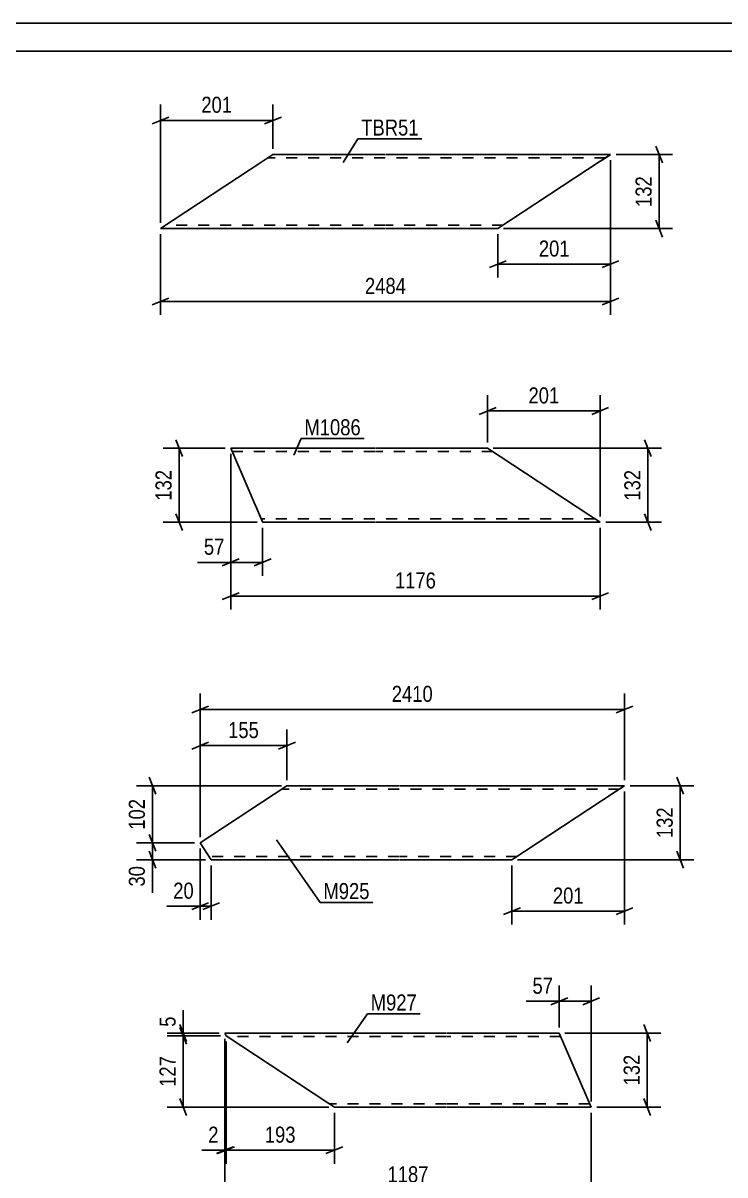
# Model space of a CAD drawing. Header units: millimetres. Extents: x 0 to 594, y 0 to 420.
# Drawn here: x 206.8 to 332, y 214.6 to 420 of the extents above; entities that cross this region are included whole.
import ezdxf

# ---------------------------------------------------------------- set-up
doc = ezdxf.new("R2010")
doc.units = ezdxf.units.MM
doc.linetypes.add('DXK_LINE_DOT2', pattern=[3.9198, 1.9599, -1.9599])
doc.styles.add('Arial Narrow', font='ARIALN.TTF', dxfattribs={"height": 0.2})

# ---------------------------------------------------------------- blocks, each defined once
blk = doc.blocks.new('Unknown-570386638-1132')
at = {"color": 5, "linetype": 'Continuous'}
for p, q in [((594, 420), (0, 420)), ((589, 415), (5, 415))]:
    blk.add_line(p, q, dxfattribs=at)
blk = doc.blocks.new('Part-570386638-7082 - 7066')
at = {"color": 2, "linetype": 'Continuous'}
for p, q in [((249.58, 395.34), (251.4, 396.54)), ((251.4, 396.54), (271.4, 396.54)), ((271.5, 396.54), (311.57, 396.54)), ((311.57, 396.54), (309.75, 395.34)), ((231.34, 383.34), (249.58, 395.34)), ((309.75, 395.34), (291.5, 383.34)), ((271.4, 383.34), (231.34, 383.34)), ((291.5, 383.34), (271.5, 383.34))]:
    blk.add_line(p, q, dxfattribs=at)
at = {"color": 7, "linetype": 'DXK_LINE_DOT2'}
for p, q in [((271.4, 395.94), (250.49, 395.94)), ((310.66, 395.94), (271.5, 395.94)), ((311.43, 396.45), (309.75, 395.34)), ((232.25, 383.94), (232.32, 383.99)), ((271.4, 383.94), (232.25, 383.94)), ((292.42, 383.94), (271.5, 383.94)), ((292.42, 383.94), (292.49, 383.99))]:
    blk.add_line(p, q, dxfattribs=at)
blk = doc.blocks.new('Part-570386638-7886 - 7870')
at = {"color": 2, "linetype": 'Continuous'}
for p, q in [((253.9, 283.98), (238.41, 273.79)), ((273.9, 283.98), (253.9, 283.98)), ((314.07, 283.98), (274, 283.98)), ((314.07, 283.98), (312.25, 282.78)), ((312.25, 282.78), (294, 270.78)), ((238.41, 273.79), (240.38, 270.78)), ((273.9, 270.78), (240.38, 270.78)), ((294, 270.78), (274, 270.78))]:
    blk.add_line(p, q, dxfattribs=at)
at = {"color": 7, "linetype": 'DXK_LINE_DOT2'}
for p, q in [((313.93, 283.89), (312.25, 282.78)), ((273.9, 283.38), (252.99, 283.38)), ((313.16, 283.38), (274, 283.38)), ((240.38, 270.78), (239.59, 271.98)), ((273.9, 271.38), (239.99, 271.38)), ((294.92, 271.38), (274, 271.38)), ((294.92, 271.38), (294.99, 271.43))]:
    blk.add_line(p, q, dxfattribs=at)
blk = doc.blocks.new('Part-570386638-8023 - 8007')
at = {"color": 2, "linetype": 'Continuous'}
for p, q in [((243.03, 239.37), (242.81, 239.87)), ((242.81, 239.87), (282.34, 239.87)), ((261.21, 227.41), (243.03, 239.37)), ((282.44, 239.87), (302.44, 239.87)), ((308.13, 226.67), (302.44, 239.87)), ((262.34, 226.67), (261.21, 227.41)), ((282.34, 226.67), (262.34, 226.67)), ((308.13, 226.67), (282.44, 226.67))]:
    blk.add_line(p, q, dxfattribs=at)
at = {"color": 7, "linetype": 'DXK_LINE_DOT2'}
for p, q in [((282.34, 239.27), (243.18, 239.27)), ((302.7, 239.27), (282.44, 239.27)), ((261.36, 227.31), (261.43, 227.27)), ((282.34, 227.27), (261.43, 227.27)), ((307.87, 227.27), (282.44, 227.27)), ((307.87, 227.27), (307.85, 227.31))]:
    blk.add_line(p, q, dxfattribs=at)
blk = doc.blocks.new('Part-570386638-8956 - 8940')
at = {"color": 2, "linetype": 'Continuous'}
for p, q in [((269.56, 344.17), (243.87, 344.17)), ((243.87, 344.17), (249.52, 331.06)), ((289.66, 344.17), (269.66, 344.17)), ((307.91, 332.17), (289.66, 344.17)), ((249.56, 330.97), (249.52, 331.06)), ((269.56, 330.97), (249.56, 330.97)), ((309.73, 330.97), (269.66, 330.97)), ((309.73, 330.97), (307.91, 332.17))]:
    blk.add_line(p, q, dxfattribs=at)
at = {"color": 7, "linetype": 'DXK_LINE_DOT2'}
for p, q in [((269.56, 343.57), (244.13, 343.57)), ((290.58, 343.57), (269.66, 343.57)), ((249.3, 331.57), (249.28, 331.61)), ((269.56, 331.57), (249.3, 331.57)), ((308.82, 331.57), (269.66, 331.57)), ((308.26, 331.94), (308.55, 331.74)), ((308.55, 331.74), (308.6, 331.71)), ((308.6, 331.71), (308.75, 331.61)), ((308.75, 331.61), (308.82, 331.57))]:
    blk.add_line(p, q, dxfattribs=at)
blk = doc.blocks.new('StraightDimension-570386638-7085 - 7066')
at = {"color": 7, "linetype": 'Continuous'}
for p, q in [((311.57, 395.54), (311.57, 367.94)), ((231.34, 382.34), (231.34, 367.94)), ((232.84, 370.94), (229.84, 369.74)), ((231.34, 370.34), (311.57, 370.34)), ((310.07, 369.74), (313.07, 370.94))]:
    blk.add_line(p, q, dxfattribs=at)
at = {"color": 0}
blk.add_wipeout([(275.71, 371.09), (275.71, 375.29), (267.2, 375.29), (267.2, 371.09)], dxfattribs=at)
at = {"color": 3, "style": 'Arial Narrow'}
blk.add_text('2484', height=2.863, dxfattribs=at).set_placement((267.8, 371.69))
blk = doc.blocks.new('StraightDimension-570386638-7158 - 7066')
at = {"color": 7, "linetype": 'Continuous'}
for p, q in [((311.57, 395.54), (311.57, 374.6)), ((291.5, 382.34), (291.5, 374.6)), ((293, 377.6), (290, 376.4)), ((291.5, 377), (311.57, 377)), ((310.07, 376.4), (313.07, 377.6))]:
    blk.add_line(p, q, dxfattribs=at)
at = {"color": 0}
blk.add_wipeout([(304.88, 377.75), (304.88, 381.95), (298.2, 381.95), (298.2, 377.75)], dxfattribs=at)
at = {"color": 3, "style": 'Arial Narrow'}
blk.add_text('201', height=2.863, dxfattribs=at).set_placement((298.8, 378.35))
blk = doc.blocks.new('StraightDimension-570386638-7144 - 7066')
at = {"color": 7, "linetype": 'Continuous'}
for p, q in [((231.34, 384.34), (231.34, 405.49)), ((251.4, 397.54), (251.4, 405.49)), ((232.84, 403.24), (229.84, 402.04)), ((249.9, 402.04), (252.9, 403.24)), ((231.34, 402.64), (251.4, 402.64))]:
    blk.add_line(p, q, dxfattribs=at)
at = {"color": 0}
blk.add_wipeout([(244.71, 403.39), (244.71, 407.59), (238.03, 407.59), (238.03, 403.39)], dxfattribs=at)
at = {"color": 3, "style": 'Arial Narrow'}
blk.add_text('201', height=2.863, dxfattribs=at).set_placement((238.63, 403.99))
blk = doc.blocks.new('StraightDimension-570386638-7120 - 7066')
at = {"color": 7, "linetype": 'Continuous'}
for p, q in [((312.57, 396.54), (322.65, 396.54)), ((320.85, 395.04), (319.65, 398.04)), ((320.25, 383.34), (320.25, 396.54)), ((319.65, 384.84), (320.85, 381.84)), ((292.5, 383.34), (322.65, 383.34))]:
    blk.add_line(p, q, dxfattribs=at)
at = {"color": 0}
blk.add_wipeout([(319.5, 393.28), (315.3, 393.28), (315.3, 386.6), (319.5, 386.6)], dxfattribs=at)
at = {"color": 3, "style": 'Arial Narrow'}
blk.add_text('132', height=2.863, rotation=90.0002, dxfattribs=at).set_placement((318.9, 387.2))
blk = doc.blocks.new('StraightDimension-570386638-7969 - 7870')
at = {"color": 7, "linetype": 'Continuous'}
for p, q in [((315.07, 283.98), (326.41, 283.98)), ((324.61, 282.48), (323.41, 285.48)), ((324.01, 270.78), (324.01, 283.98)), ((323.41, 272.28), (324.61, 269.28)), ((295, 270.78), (326.41, 270.78))]:
    blk.add_line(p, q, dxfattribs=at)
at = {"color": 0}
blk.add_wipeout([(323.26, 280.73), (319.06, 280.73), (319.06, 274.04), (323.26, 274.04)], dxfattribs=at)
at = {"color": 3, "style": 'Arial Narrow'}
blk.add_text('132', height=2.863, rotation=90.0002, dxfattribs=at).set_placement((322.66, 274.64))
blk = doc.blocks.new('StraightDimension-570386638-7889 - 7870')
at = {"color": 7, "linetype": 'Continuous'}
for p, q in [((314.07, 282.98), (314.07, 259.21)), ((294, 269.78), (294, 259.21)), ((295.5, 262.21), (292.5, 261.01)), ((294, 261.61), (314.07, 261.61)), ((312.57, 261.01), (315.57, 262.21))]:
    blk.add_line(p, q, dxfattribs=at)
at = {"color": 0}
blk.add_wipeout([(307.38, 262.36), (307.38, 266.56), (300.7, 266.56), (300.7, 262.36)], dxfattribs=at)
at = {"color": 3, "style": 'Arial Narrow'}
blk.add_text('201', height=2.863, dxfattribs=at).set_placement((301.3, 262.96))
blk = doc.blocks.new('StraightDimension-570386638-7936 - 7870')
at = {"color": 7, "linetype": 'Continuous'}
for p, q in [((229.31, 275.29), (230.51, 272.29)), ((237.41, 273.79), (227.06, 273.79)), ((229.91, 270.78), (229.91, 273.79)), ((230.51, 269.28), (229.31, 272.28)), ((239.38, 270.78), (227.06, 270.78))]:
    blk.add_line(p, q, dxfattribs=at)
at = {"color": 0}
blk.add_wipeout([(229.16, 270.26), (224.96, 270.26), (224.96, 265.4), (229.16, 265.4)], dxfattribs=at)
at = {"color": 7, "linetype": 'Continuous'}
blk.add_line((229.91, 270.78), (229.91, 264.88), dxfattribs=at)
blk.add_line((229.91, 270.78), (229.91, 264.88), dxfattribs=at)
at = {"color": 3, "style": 'Arial Narrow'}
blk.add_text('30', height=2.863, rotation=90.0002, dxfattribs=at).set_placement((228.56, 266))
blk = doc.blocks.new('StraightDimension-570386638-7935 - 7870')
at = {"color": 7, "linetype": 'Continuous'}
for p, q in [((252.9, 283.98), (227.06, 283.98)), ((229.31, 285.48), (230.51, 282.48)), ((229.91, 273.79), (229.91, 283.98)), ((230.51, 272.29), (229.31, 275.29)), ((237.41, 273.79), (227.06, 273.79))]:
    blk.add_line(p, q, dxfattribs=at)
at = {"color": 0}
blk.add_wipeout([(229.16, 282.23), (224.96, 282.23), (224.96, 275.54), (229.16, 275.54)], dxfattribs=at)
at = {"color": 3, "style": 'Arial Narrow'}
blk.add_text('102', height=2.863, rotation=90.0002, dxfattribs=at).set_placement((228.56, 276.14))
blk = doc.blocks.new('StraightDimension-570386638-7903 - 7870')
at = {"color": 7, "linetype": 'Continuous'}
for p, q in [((238.41, 272.79), (238.41, 260.08)), ((240.38, 269.78), (240.38, 260.08)), ((236.91, 261.88), (239.91, 263.08)), ((241.88, 263.08), (238.88, 261.88)), ((238.41, 262.48), (240.38, 262.48))]:
    blk.add_line(p, q, dxfattribs=at)
at = {"color": 0}
blk.add_wipeout([(237.88, 263.23), (237.88, 267.43), (233.02, 267.43), (233.02, 263.23)], dxfattribs=at)
at = {"color": 7, "linetype": 'Continuous'}
blk.add_line((238.41, 262.48), (232.5, 262.48), dxfattribs=at)
blk.add_line((238.41, 262.48), (232.5, 262.48), dxfattribs=at)
at = {"color": 3, "style": 'Arial Narrow'}
blk.add_text('20', height=2.863, dxfattribs=at).set_placement((233.62, 263.83))
blk = doc.blocks.new('StraightDimension-570386638-7917 - 7870')
at = {"color": 7, "linetype": 'Continuous'}
for p, q in [((238.41, 274.79), (238.41, 293.98)), ((253.9, 284.98), (253.9, 293.98)), ((239.91, 291.73), (236.91, 290.53)), ((252.4, 290.53), (255.4, 291.73)), ((238.41, 291.13), (253.9, 291.13))]:
    blk.add_line(p, q, dxfattribs=at)
at = {"color": 0}
blk.add_wipeout([(249.5, 291.88), (249.5, 296.08), (242.81, 296.08), (242.81, 291.88)], dxfattribs=at)
at = {"color": 3, "style": 'Arial Narrow'}
blk.add_text('155', height=2.863, dxfattribs=at).set_placement((243.41, 292.48))
blk = doc.blocks.new('StraightDimension-570386638-7993 - 7870')
at = {"color": 7, "linetype": 'Continuous'}
for p, q in [((238.41, 274.79), (238.41, 300.43)), ((314.07, 284.98), (314.07, 300.43)), ((239.91, 298.18), (236.91, 296.98)), ((312.57, 296.98), (315.57, 298.18)), ((238.41, 297.58), (314.07, 297.58))]:
    blk.add_line(p, q, dxfattribs=at)
at = {"color": 0}
blk.add_wipeout([(280.5, 298.33), (280.5, 302.53), (271.98, 302.53), (271.98, 298.33)], dxfattribs=at)
at = {"color": 3, "style": 'Arial Narrow'}
blk.add_text('2410', height=2.863, dxfattribs=at).set_placement((272.58, 298.93))
blk = doc.blocks.new('StraightDimension-570386638-8026 - 8007')
at = {"color": 7, "linetype": 'Continuous'}
for p, q in [((242.81, 238.87), (242.81, 209.5)), ((308.13, 225.67), (308.13, 209.5)), ((244.31, 212.5), (241.31, 211.3)), ((242.81, 211.9), (308.13, 211.9)), ((306.63, 211.3), (309.63, 212.5))]:
    blk.add_line(p, q, dxfattribs=at)
at = {"color": 0}
blk.add_wipeout([(279.73, 212.65), (279.73, 216.85), (271.22, 216.85), (271.22, 212.65)], dxfattribs=at)
at = {"color": 3, "style": 'Arial Narrow'}
blk.add_text('1187', height=2.863, dxfattribs=at).set_placement((271.82, 213.25))
blk = doc.blocks.new('StraightDimension-570386638-19138 - 8007')
at = {"color": 7, "linetype": 'Continuous'}
for p, q in [((243.03, 238.37), (243.03, 216.57)), ((262.34, 225.67), (262.34, 216.57)), ((244.53, 219.57), (241.53, 218.37)), ((243.03, 218.97), (262.34, 218.97)), ((260.84, 218.37), (263.84, 219.57))]:
    blk.add_line(p, q, dxfattribs=at)
at = {"color": 0}
blk.add_wipeout([(256.03, 219.72), (256.03, 223.92), (249.34, 223.92), (249.34, 219.72)], dxfattribs=at)
at = {"color": 3, "style": 'Arial Narrow'}
blk.add_text('193', height=2.863, dxfattribs=at).set_placement((249.94, 220.32))
blk = doc.blocks.new('StraightDimension-570386638-8037 - 8007')
at = {"color": 7, "linetype": 'Continuous'}
for p, q in [((318.73, 238.37), (317.53, 241.37)), ((303.44, 239.87), (320.53, 239.87)), ((318.13, 226.67), (318.13, 239.87)), ((317.53, 228.17), (318.73, 225.17)), ((309.13, 226.67), (320.53, 226.67))]:
    blk.add_line(p, q, dxfattribs=at)
at = {"color": 0}
blk.add_wipeout([(317.38, 236.61), (313.18, 236.61), (313.18, 229.92), (317.38, 229.92)], dxfattribs=at)
at = {"color": 3, "style": 'Arial Narrow'}
blk.add_text('132', height=2.863, rotation=90.0002, dxfattribs=at).set_placement((316.78, 230.52))
blk = doc.blocks.new('StraightDimension-570386638-8120 - 8007')
at = {"color": 7, "linetype": 'Continuous'}
for p, q in [((302.44, 240.87), (302.44, 248.38)), ((308.13, 227.67), (308.13, 248.38)), ((300.94, 244.93), (303.94, 246.13)), ((302.44, 245.53), (308.13, 245.53)), ((309.63, 246.13), (306.63, 244.93))]:
    blk.add_line(p, q, dxfattribs=at)
at = {"color": 0}
blk.add_wipeout([(301.91, 246.28), (301.91, 250.48), (297.06, 250.48), (297.06, 246.28)], dxfattribs=at)
at = {"color": 7, "linetype": 'Continuous'}
blk.add_line((302.44, 245.53), (296.53, 245.53), dxfattribs=at)
blk.add_line((302.44, 245.53), (296.53, 245.53), dxfattribs=at)
at = {"color": 3, "style": 'Arial Narrow'}
blk.add_text('57', height=2.863, dxfattribs=at).set_placement((297.66, 246.88))
blk = doc.blocks.new('StraightDimension-570386638-19139 - 8007')
at = {"color": 7, "linetype": 'Continuous'}
for p, q in [((242.81, 238.87), (242.81, 216.57)), ((243.03, 238.37), (243.03, 216.57)), ((241.31, 218.37), (244.31, 219.57)), ((244.53, 219.57), (241.53, 218.37)), ((242.81, 218.97), (243.03, 218.97))]:
    blk.add_line(p, q, dxfattribs=at)
at = {"color": 0}
blk.add_wipeout([(242.29, 219.72), (242.29, 223.92), (239.26, 223.92), (239.26, 219.72)], dxfattribs=at)
at = {"color": 7, "linetype": 'Continuous'}
blk.add_line((242.81, 218.97), (238.74, 218.97), dxfattribs=at)
blk.add_line((242.81, 218.97), (238.74, 218.97), dxfattribs=at)
at = {"color": 3, "style": 'Arial Narrow'}
blk.add_text('2', height=2.86, dxfattribs=at).set_placement((239.86, 220.32))
blk = doc.blocks.new('StraightDimension-570386638-19166 - 8007')
at = {"color": 7, "linetype": 'Continuous'}
for p, q in [((234.79, 241.37), (235.99, 238.37)), ((235.99, 237.87), (234.79, 240.87)), ((241.81, 239.87), (232.54, 239.87)), ((242.03, 239.37), (232.54, 239.37)), ((235.39, 239.37), (235.39, 239.87))]:
    blk.add_line(p, q, dxfattribs=at)
at = {"color": 0}
blk.add_wipeout([(234.64, 243.42), (230.44, 243.42), (230.44, 240.39), (234.64, 240.39)], dxfattribs=at)
at = {"color": 7, "linetype": 'Continuous'}
blk.add_line((235.39, 239.87), (235.39, 243.94), dxfattribs=at)
blk.add_line((235.39, 239.87), (235.39, 243.94), dxfattribs=at)
at = {"color": 3, "style": 'Arial Narrow'}
blk.add_text('5', height=2.86, rotation=90.0002, dxfattribs=at).set_placement((234.04, 240.99))
blk = doc.blocks.new('StraightDimension-570386638-19167 - 8007')
at = {"color": 7, "linetype": 'Continuous'}
for p, q in [((235.99, 237.87), (234.79, 240.87)), ((242.03, 239.37), (232.54, 239.37)), ((235.39, 226.67), (235.39, 239.37)), ((234.79, 228.17), (235.99, 225.17)), ((261.34, 226.67), (232.54, 226.67))]:
    blk.add_line(p, q, dxfattribs=at)
at = {"color": 0}
blk.add_wipeout([(234.64, 236.36), (230.44, 236.36), (230.44, 229.67), (234.64, 229.67)], dxfattribs=at)
at = {"color": 3, "style": 'Arial Narrow'}
blk.add_text('127', height=2.863, rotation=90.0002, dxfattribs=at).set_placement((234.04, 230.27))
blk = doc.blocks.new('StraightDimension-570386638-9032 - 8940')
at = {"color": 7, "linetype": 'Continuous'}
for p, q in [((243.87, 343.17), (243.87, 321.42)), ((249.56, 329.97), (249.56, 321.42)), ((242.37, 323.22), (245.37, 324.42)), ((243.87, 323.82), (249.56, 323.82)), ((251.06, 324.42), (248.06, 323.22))]:
    blk.add_line(p, q, dxfattribs=at)
at = {"color": 0}
blk.add_wipeout([(243.35, 324.57), (243.35, 328.77), (238.49, 328.77), (238.49, 324.57)], dxfattribs=at)
at = {"color": 7, "linetype": 'Continuous'}
blk.add_line((243.87, 323.82), (237.96, 323.82), dxfattribs=at)
blk.add_line((243.87, 323.82), (237.96, 323.82), dxfattribs=at)
at = {"color": 3, "style": 'Arial Narrow'}
blk.add_text('57', height=2.863, dxfattribs=at).set_placement((239.09, 325.17))
blk = doc.blocks.new('StraightDimension-570386638-8959 - 8940')
at = {"color": 7, "linetype": 'Continuous'}
for p, q in [((243.87, 343.17), (243.87, 315.41)), ((309.73, 329.97), (309.73, 315.41)), ((245.37, 318.41), (242.37, 317.21)), ((243.87, 317.81), (309.73, 317.81)), ((308.23, 317.21), (311.23, 318.41))]:
    blk.add_line(p, q, dxfattribs=at)
at = {"color": 0}
blk.add_wipeout([(281.06, 318.56), (281.06, 322.76), (272.54, 322.76), (272.54, 318.56)], dxfattribs=at)
at = {"color": 3, "style": 'Arial Narrow'}
blk.add_text('1176', height=2.863, dxfattribs=at).set_placement((273.14, 319.16))
blk = doc.blocks.new('StraightDimension-570386638-9018 - 8940')
at = {"color": 7, "linetype": 'Continuous'}
for p, q in [((289.66, 345.17), (289.66, 353.66)), ((309.73, 331.97), (309.73, 353.66)), ((291.16, 351.41), (288.16, 350.21)), ((308.23, 350.21), (311.23, 351.41)), ((289.66, 350.81), (309.73, 350.81))]:
    blk.add_line(p, q, dxfattribs=at)
at = {"color": 0}
blk.add_wipeout([(303.04, 351.56), (303.04, 355.76), (296.35, 355.76), (296.35, 351.56)], dxfattribs=at)
at = {"color": 3, "style": 'Arial Narrow'}
blk.add_text('201', height=2.863, dxfattribs=at).set_placement((296.95, 352.16))
blk = doc.blocks.new('StraightDimension-570386638-8994 - 8940')
at = {"color": 7, "linetype": 'Continuous'}
for p, q in [((235.27, 342.67), (234.07, 345.67)), ((242.87, 344.17), (231.82, 344.17)), ((234.67, 330.97), (234.67, 344.17)), ((248.56, 330.97), (231.82, 330.97)), ((234.07, 332.47), (235.27, 329.47))]:
    blk.add_line(p, q, dxfattribs=at)
at = {"color": 0}
blk.add_wipeout([(233.92, 340.91), (229.72, 340.91), (229.72, 334.22), (233.92, 334.22)], dxfattribs=at)
at = {"color": 3, "style": 'Arial Narrow'}
blk.add_text('132', height=2.863, rotation=90.0002, dxfattribs=at).set_placement((233.32, 334.82))
blk = doc.blocks.new('StraightDimension-570386638-8970 - 8940')
at = {"color": 7, "linetype": 'Continuous'}
for p, q in [((318.85, 342.67), (317.65, 345.67)), ((290.66, 344.17), (320.65, 344.17)), ((318.25, 330.97), (318.25, 344.17)), ((310.73, 330.97), (320.65, 330.97)), ((317.65, 332.47), (318.85, 329.47))]:
    blk.add_line(p, q, dxfattribs=at)
at = {"color": 0}
blk.add_wipeout([(317.5, 340.91), (313.3, 340.91), (313.3, 334.22), (317.5, 334.22)], dxfattribs=at)
at = {"color": 3, "style": 'Arial Narrow'}
blk.add_text('132', height=2.863, rotation=90.0002, dxfattribs=at).set_placement((316.9, 334.82))
blk = doc.blocks.new('Mark-570386638-7078 - 7066')
at = {"color": 0}
blk.add_wipeout([(277.36, 399.93), (277.36, 402.93), (267.14, 402.93), (267.14, 399.93)], dxfattribs=at)
blk.add_wipeout([(277.36, 399.93), (277.36, 402.93), (267.14, 402.93), (267.14, 399.93)], dxfattribs=at)
at = {"color": 30, "linetype": 'Continuous'}
for p, q in [((263.9, 395.14), (266.54, 399.33)), ((266.54, 399.33), (277.96, 399.33))]:
    blk.add_line(p, q, dxfattribs=at)
at = {"color": 3, "style": 'Arial Narrow'}
blk.add_text('TBR51', height=2.863, dxfattribs=at).set_placement((267.14, 399.93))
blk = doc.blocks.new('Mark-570386638-7882 - 7870')
at = {"color": 0}
blk.add_wipeout([(268.62, 263.76), (268.62, 266.76), (260.4, 266.76), (260.4, 263.76)], dxfattribs=at)
blk.add_wipeout([(268.62, 263.76), (268.62, 266.76), (260.4, 266.76), (260.4, 263.76)], dxfattribs=at)
at = {"color": 30, "linetype": 'Continuous'}
for p, q in [((252, 274.34), (259.8, 263.16)), ((259.8, 263.16), (269.22, 263.16))]:
    blk.add_line(p, q, dxfattribs=at)
at = {"color": 3, "style": 'Arial Narrow'}
blk.add_text('M925', height=2.863, dxfattribs=at).set_placement((260.4, 263.76))
blk = doc.blocks.new('Mark-570386638-8019 - 8007')
at = {"color": 0}
blk.add_wipeout([(277.05, 243.89), (277.05, 246.89), (268.83, 246.89), (268.83, 243.89)], dxfattribs=at)
blk.add_wipeout([(277.05, 243.89), (277.05, 246.89), (268.83, 246.89), (268.83, 243.89)], dxfattribs=at)
at = {"color": 30, "linetype": 'Continuous'}
for p, q in [((264.65, 238.11), (268.23, 243.29)), ((268.23, 243.29), (277.65, 243.29))]:
    blk.add_line(p, q, dxfattribs=at)
at = {"color": 3, "style": 'Arial Narrow'}
blk.add_text('M927', height=2.863, dxfattribs=at).set_placement((268.83, 243.89))
blk = doc.blocks.new('Mark-570386638-8952 - 8940')
at = {"color": 0}
blk.add_wipeout([(267.06, 346.48), (267.06, 349.48), (257.01, 349.48), (257.01, 346.48)], dxfattribs=at)
blk.add_wipeout([(267.06, 346.48), (267.06, 349.48), (257.01, 349.48), (257.01, 346.48)], dxfattribs=at)
at = {"color": 30, "linetype": 'Continuous'}
for p, q in [((255.09, 342.92), (256.41, 345.88)), ((256.41, 345.88), (267.66, 345.88))]:
    blk.add_line(p, q, dxfattribs=at)
at = {"color": 3, "style": 'Arial Narrow'}
blk.add_text('M1086', height=2.863, dxfattribs=at).set_placement((257.01, 346.48))

msp = doc.modelspace()

# ---------------------------------------------------------------- block references
for name in ['Unknown-570386638-1132', 'Part-570386638-7082 - 7066', 'Part-570386638-8956 - 8940', 'Part-570386638-7886 - 7870', 'Part-570386638-8023 - 8007']:
    msp.add_blockref(name, (0, 0))

# ---------------------------------------------------------------- next in the draw order: block references
for name in ['StraightDimension-570386638-7085 - 7066', 'StraightDimension-570386638-9032 - 8940', 'StraightDimension-570386638-7969 - 7870', 'StraightDimension-570386638-7936 - 7870', 'StraightDimension-570386638-8026 - 8007']:
    msp.add_blockref(name, (0, 0))

# ---------------------------------------------------------------- next in the draw order: block references
for name in ['StraightDimension-570386638-7144 - 7066', 'Mark-570386638-7078 - 7066', 'StraightDimension-570386638-7158 - 7066', 'StraightDimension-570386638-8959 - 8940', 'StraightDimension-570386638-7935 - 7870', 'StraightDimension-570386638-7889 - 7870', 'StraightDimension-570386638-8037 - 8007', 'StraightDimension-570386638-19138 - 8007']:
    msp.add_blockref(name, (0, 0))

# ---------------------------------------------------------------- next in the draw order: block references
for name in ['StraightDimension-570386638-7120 - 7066', 'StraightDimension-570386638-9018 - 8940', 'Mark-570386638-8952 - 8940', 'StraightDimension-570386638-8994 - 8940', 'StraightDimension-570386638-7917 - 7870', 'StraightDimension-570386638-7903 - 7870', 'StraightDimension-570386638-8120 - 8007', 'Mark-570386638-8019 - 8007', 'StraightDimension-570386638-19139 - 8007']:
    msp.add_blockref(name, (0, 0))

# ---------------------------------------------------------------- next in the draw order: block references
for name in ['StraightDimension-570386638-8970 - 8940', 'StraightDimension-570386638-7993 - 7870', 'StraightDimension-570386638-19166 - 8007']:
    msp.add_blockref(name, (0, 0))

# ---------------------------------------------------------------- next in the draw order: block references
for name in ['Mark-570386638-7882 - 7870', 'StraightDimension-570386638-19167 - 8007']:
    msp.add_blockref(name, (0, 0))

doc.saveas('drawing.dxf')
